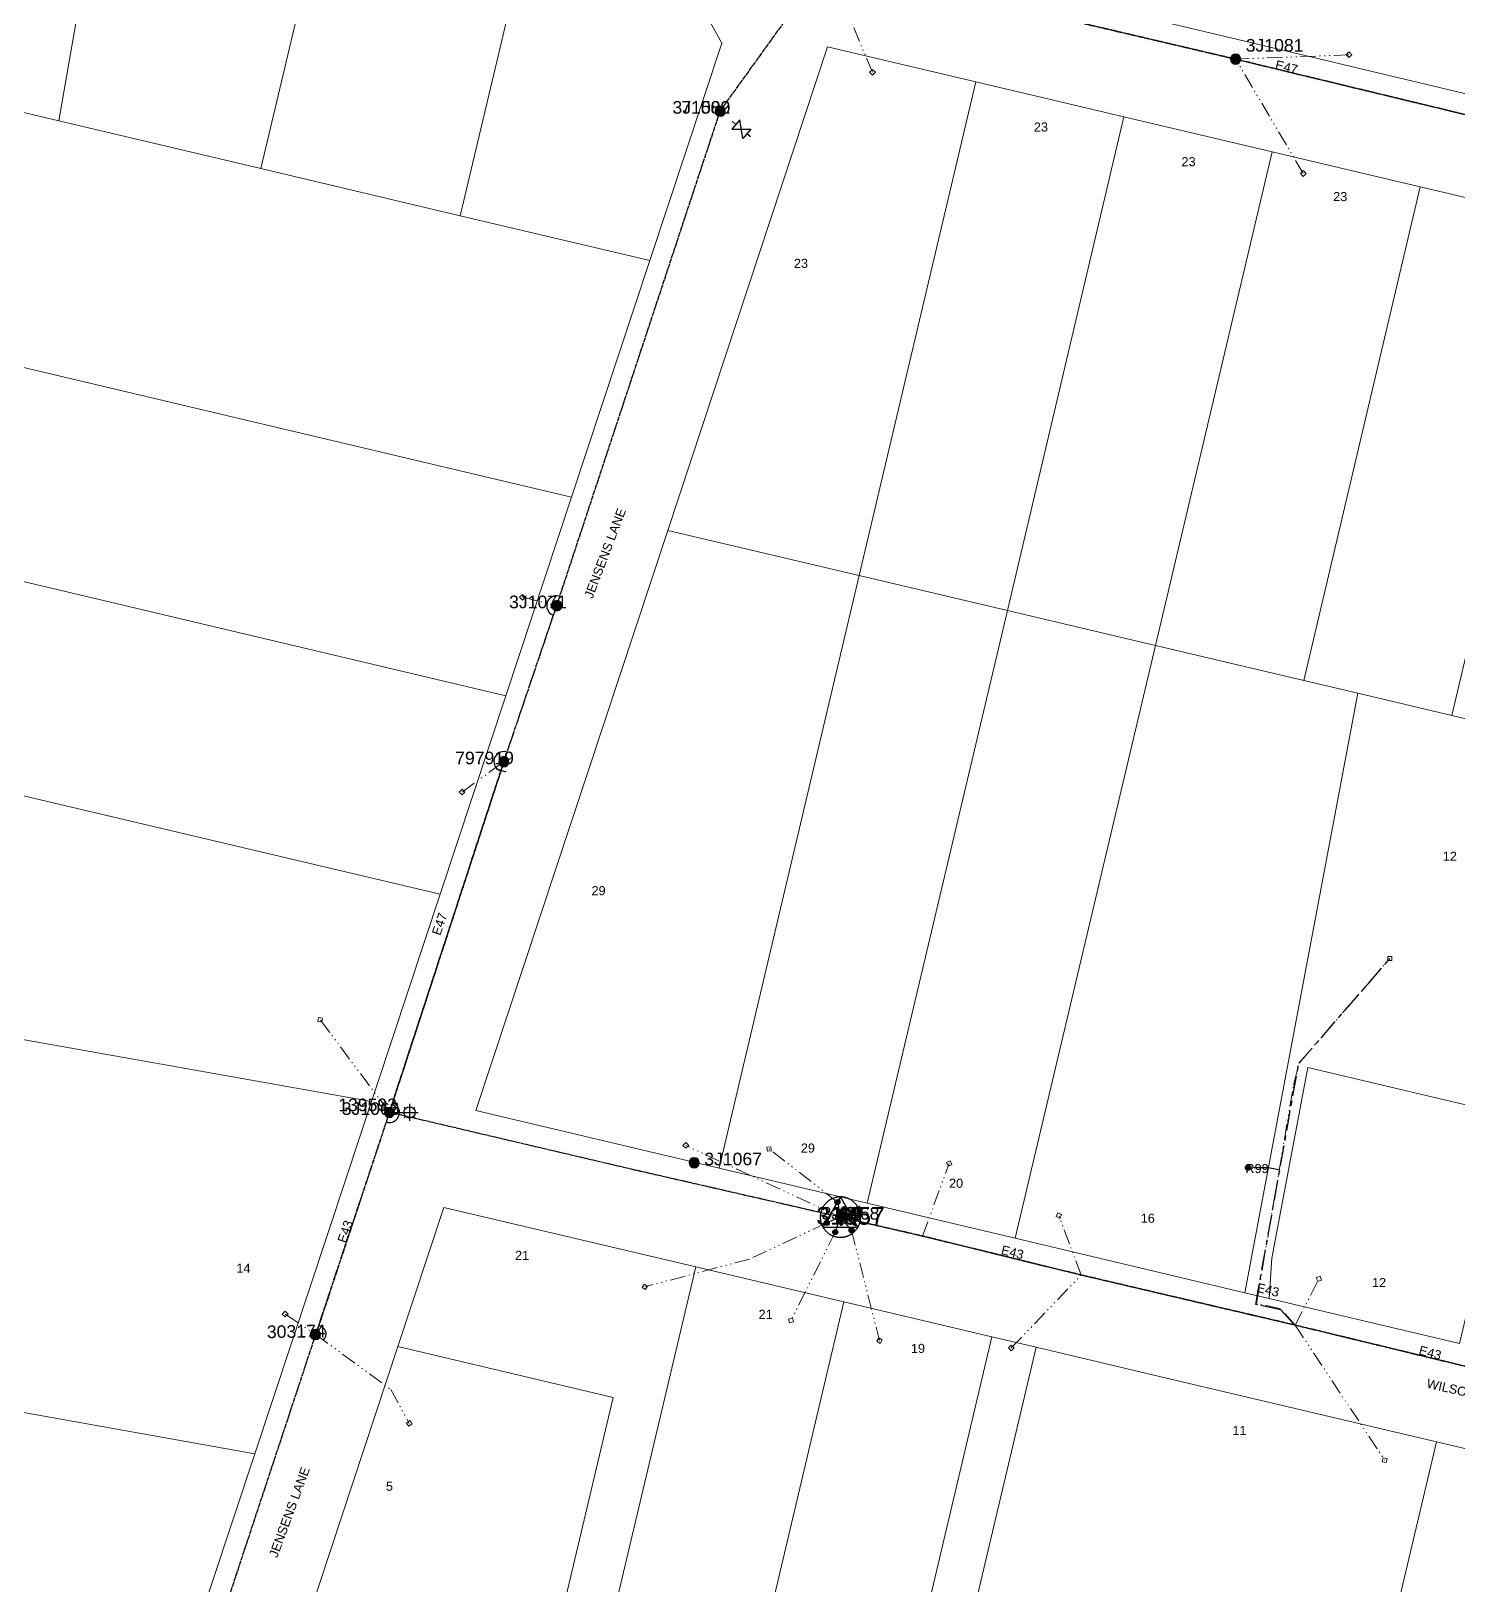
# Model space of a CAD drawing. Header units: metres. Extents: x 250871 to 255994, y 6164531 to 6169422.
# Drawn here: x 253440 to 253723, y 6166360.8 to 6166669 of the extents above; entities that cross this region are included whole.
import ezdxf
from ezdxf.enums import TextEntityAlignment as Align

# ---------------------------------------------------------------- set-up
doc = ezdxf.new("R2010")
doc.units = ezdxf.units.M
for name, pattern in [('Cable Exist OH', [1, 1, 0]), ('Cable Exist UG', [7, 4, -1, 1, -1]), ('PHANTOMX2', [6.6, 3, -0.75, 0.2, -0.75, 0.2, -0.75, 0.2, -0.75])]:
    doc.linetypes.add(name, pattern=pattern)
doc.layers.get('0').update_dxf_attribs({"color": 6})
for name, color, linetype, lineweight in [('Cadastre Land Parcels_SP_EXT', 118, 'Continuous', 15), ('Cadastre Road Names_SP_HV_LV_SL_EXT', 211, 'Continuous', 15), ('Mains_HV_EXT', 13, 'Continuous', 25), ('Mains_LV_EXT', 163, 'Continuous', 25), ('Mains_SL_EXT', 131, 'Continuous', 25), ('Services_SP_EXT', 42, 'PHANTOMX2', 20)]:
    doc.layers.add(name, color=color, linetype=linetype, lineweight=lineweight)
for name, color, linetype in [('Duct_SP_EXT', 30, 'Continuous'), ('Equip_LV_EXT', 7, 'Continuous'), ('Equip_SP_HV_EXT', 7, 'Continuous'), ('Equip_SP_SL_EXT', 7, 'Continuous'), ('Sub_SP_TR_HV_LV_EXT', 7, 'Continuous'), ('SupportsOH_SP_TR_HV_LV_SL_EXT', 7, 'Continuous'), ('Trench_SP_EXT', 7, 'Continuous')]:
    doc.layers.add(name, color=color, linetype=linetype)
doc.styles.add('iecARIAL', font='arial.ttf', dxfattribs={"height": 2})
doc.styles.add('POLE_LABEL', font='arial.ttf', dxfattribs={"height": 2})
doc.styles.add('SL_LABEL', font='arial.ttf', dxfattribs={"height": 2})
doc.styles.get("Standard").update_dxf_attribs({"font": 'arial.ttf'})

# ---------------------------------------------------------------- blocks, each defined once
blk = doc.blocks.new('SUB_POLE_EXT')
at = {"flags": 128}
for points in [[(-0.05, 4), (-0.15, 4), (-0.25, 3.99), (-0.34, 3.99), (-0.44, 3.98), (-0.54, 3.96), (-0.64, 3.95), (-0.73, 3.93), (-0.83, 3.91), (-0.92, 3.89), (-1.02, 3.87), (-1.11, 3.84), (-1.21, 3.81), (-1.3, 3.78), (-1.39, 3.75), (-1.49, 3.71), (-1.58, 3.68), (-1.67, 3.64), (-1.75, 3.59), (-1.84, 3.55), (-1.93, 3.5), (-2.01, 3.46), (-2.1, 3.41), (-2.18, 3.35), (-2.26, 3.3), (-2.34, 3.24), (-2.42, 3.18), (-2.5, 3.12), (-2.58, 3.06), (-2.65, 3), (-2.72, 2.93), (-2.79, 2.86), (-2.86, 2.79), (-2.93, 2.72), (-3, 2.65), (-3.06, 2.58), (-3.12, 2.5), (-3.18, 2.42), (-3.24, 2.34), (-3.3, 2.26), (-3.35, 2.18), (-3.41, 2.1), (-3.46, 2.01), (-3.5, 1.93), (-3.55, 1.84), (-3.59, 1.75), (-3.64, 1.67), (-3.68, 1.58), (-3.71, 1.49), (-3.75, 1.39), (-3.78, 1.3), (-3.81, 1.21), (-3.84, 1.11), (-3.87, 1.02), (-3.89, 0.92), (-3.91, 0.83), (-3.93, 0.73), (-3.95, 0.64), (-3.96, 0.54), (-3.98, 0.44), (-3.99, 0.34), (-3.99, 0.25), (-4, 0.15), (-4, 0.05), (-4, -0.05), (-4, -0.15), (-3.99, -0.25), (-3.99, -0.34), (-3.98, -0.44), (-3.96, -0.54), (-3.95, -0.64), (-3.93, -0.73), (-3.91, -0.83), (-3.89, -0.92), (-3.87, -1.02), (-3.84, -1.11), (-3.81, -1.21), (-3.78, -1.3), (-3.75, -1.39), (-3.71, -1.49), (-3.68, -1.58), (-3.64, -1.67), (-3.59, -1.75), (-3.55, -1.84), (-3.5, -1.93), (-3.46, -2.01), (-3.41, -2.1), (-3.35, -2.18), (-3.3, -2.26), (-3.24, -2.34), (-3.18, -2.42), (-3.12, -2.5), (-3.06, -2.58), (-3, -2.65), (-2.93, -2.72), (-2.86, -2.79), (-2.79, -2.86), (-2.72, -2.93), (-2.65, -3), (-2.58, -3.06), (-2.5, -3.12), (-2.42, -3.18), (-2.34, -3.24), (-2.26, -3.3), (-2.18, -3.35), (-2.1, -3.41), (-2.01, -3.46), (-1.93, -3.5), (-1.84, -3.55), (-1.75, -3.59), (-1.67, -3.64), (-1.58, -3.68), (-1.49, -3.71), (-1.39, -3.75), (-1.3, -3.78), (-1.21, -3.81), (-1.11, -3.84), (-1.02, -3.87), (-0.92, -3.89), (-0.83, -3.91), (-0.73, -3.93), (-0.64, -3.95), (-0.54, -3.96), (-0.44, -3.98), (-0.34, -3.99), (-0.25, -3.99), (-0.15, -4), (-0.05, -4), (0.05, -4), (0.15, -4), (0.25, -3.99), (0.34, -3.99), (0.44, -3.98), (0.54, -3.96), (0.64, -3.95), (0.73, -3.93), (0.83, -3.91), (0.92, -3.89), (1.02, -3.87), (1.11, -3.84), (1.21, -3.81), (1.3, -3.78), (1.39, -3.75), (1.49, -3.71), (1.58, -3.68), (1.67, -3.64), (1.75, -3.59), (1.84, -3.55), (1.93, -3.5), (2.01, -3.46), (2.1, -3.41), (2.18, -3.35), (2.26, -3.3), (2.34, -3.24), (2.42, -3.18), (2.5, -3.12), (2.58, -3.06), (2.65, -3), (2.72, -2.93), (2.79, -2.86), (2.86, -2.79), (2.93, -2.72), (3, -2.65), (3.06, -2.58), (3.12, -2.5), (3.18, -2.42), (3.24, -2.34), (3.3, -2.26), (3.35, -2.18), (3.41, -2.1), (3.46, -2.01), (3.5, -1.93), (3.55, -1.84), (3.59, -1.75), (3.64, -1.67), (3.68, -1.58), (3.71, -1.49), (3.75, -1.39), (3.78, -1.3), (3.81, -1.21), (3.84, -1.11), (3.87, -1.02), (3.89, -0.92), (3.91, -0.83), (3.93, -0.73), (3.95, -0.64), (3.96, -0.54), (3.98, -0.44), (3.99, -0.34), (3.99, -0.25), (4, -0.15), (4, -0.05), (4, 0.05), (4, 0.15), (3.99, 0.25), (3.99, 0.34), (3.98, 0.44), (3.96, 0.54), (3.95, 0.64), (3.93, 0.73), (3.91, 0.83), (3.89, 0.92), (3.87, 1.02), (3.84, 1.11), (3.81, 1.21), (3.78, 1.3), (3.75, 1.39), (3.71, 1.49), (3.68, 1.58), (3.64, 1.67), (3.59, 1.75), (3.55, 1.84), (3.5, 1.93), (3.46, 2.01), (3.41, 2.1), (3.35, 2.18), (3.3, 2.26), (3.24, 2.34), (3.18, 2.42), (3.12, 2.5), (3.06, 2.58), (3, 2.65), (2.93, 2.72), (2.86, 2.79), (2.79, 2.86), (2.72, 2.93), (2.65, 3), (2.58, 3.06), (2.5, 3.12), (2.42, 3.18), (2.34, 3.24), (2.26, 3.3), (2.18, 3.35), (2.1, 3.41), (2.01, 3.46), (1.93, 3.5), (1.84, 3.55), (1.75, 3.59), (1.67, 3.64), (1.58, 3.68), (1.49, 3.71), (1.39, 3.75), (1.3, 3.78), (1.21, 3.81), (1.11, 3.84), (1.02, 3.87), (0.92, 3.89), (0.83, 3.91), (0.73, 3.93), (0.64, 3.95), (0.54, 3.96), (0.44, 3.98), (0.34, 3.99), (0.25, 3.99), (0.15, 4), (0.05, 4)], [(0, 4), (-3.46, -2), (3.46, -2)]]:
    blk.add_lwpolyline(points, close=True, dxfattribs=at)
at = {"flags": 8}
blk.add_attdef('ASSET_NUM', text='', height=2.5, dxfattribs=at).set_placement((0, 7), align=Align.MIDDLE_CENTER)
for tag, flags, p in [('STREET_CODE', 9, (-1.38, 1.45)), ('NO_PHASES', 9, (-1.38, 1.05)), ('OPERATED_BY', 9, (-1.38, 0.65)), ('MAINTAINED_BY', 9, (-1.38, 0.45)), ('ORIENTATION', 9, (-1.38, 0.25)), ('OWNED_BY', 9, (-1.38, 0.05)), ('CONSTRUCTED_VOLTAGE', 9, (-1.13, 0.75)), ('OPERATING_VOLTAGE', 9, (-1.13, 0.35)), ('STATE', 9, (-1.38, -0.35)), ('USAGE', 9, (-1.38, -0.75)), ('LEGEND', 9, (-1.38, -0.95)), ('SUBURB', 9, (-1.38, -1.15)), ('STREETNAME', 9, (-1.38, -1.35)), ('LOCATION', 9, (-1.38, -1.55)), ('NOTES', 9, (-1.38, -1.75)), ('Z', 1, (-1.38, -1.95)), ('SECONDARY_VOLTAGE', 9, (-1.13, -0.65)), ('SUBSTATION_TYPE', 9, (-1.13, -1.05))]:
    blk.add_attdef(tag, text='', height=0.1, dxfattribs=dict(flags=flags)).set_placement(p, align=Align.MIDDLE_LEFT)
blk = doc.blocks.new('LV_OH_LINKS_DISTFUSE_EXT')
for p, q in [((0, 0), (0.96, 0)), ((3.84, 0), (4.8, 0))]:
    blk.add_line(p, q)
blk.add_lwpolyline([(3.84, -1.2), (3.84, 1.2), (0.96, -1.2), (0.96, 1.2)], close=True)
at = {"flags": 9}
for tag, p in [('ACTUAL_STATUS', (0, 0)), ('CONSTRUCTED_VOLTAGE', (0, -0.2)), ('OPERATING_VOLTAGE', (0, -0.6)), ('ORIENTATION', (0, -0.8)), ('OWNED_BY', (0, -1)), ('STATE', (0, -1.2)), ('SWITCH_TYPE', (0, -1.4)), ('NO_PHASES', (0, -0.4)), ('USAGE', (0, -1.6)), ('NOTES', (0, -1.8))]:
    blk.add_attdef(tag, text='', height=0.2, dxfattribs=at).set_placement(p, align=Align.MIDDLE_LEFT)
at = {"flags": 1}
blk.add_attdef('Z', (0, 0), '', height=0.2, dxfattribs=at)
blk = doc.blocks.new('SL_LANTERN_EXT')
at = {"flags": 9}
for tag, p in [('LRATECODE', (-7.4, 0)), ('LOUTREACHVOCAB', (-7.2, 0)), ('LOUTREACH', (-7, 0)), ('LANTNUMBER', (-6.6, 0)), ('LNEW', (-6.4, 0)), ('LMASTVOCAB', (-6.2, 0)), ('LMAST', (-6, 0)), ('LLAMPVOCAB', (-5.8, 0)), ('LLAMP', (-5.6, 0)), ('LEXIST', (-5.4, 0)), ('LCHARGE3PERCENT', (-5.2, 0)), ('LCHARGE3', (-5, 0)), ('LCHARGE2PERCENT', (-4.8, 0)), ('LCHARGE2', (-4.6, 0)), ('LCHARGE1PERCENT', (-4.4, 0)), ('LCHARGE1', (-4.2, 0)), ('LCATEGORY', (-4, 0)), ('LBRACKETVOCAB', (-3.8, 0)), ('LBRACKET', (-3.6, 0)), ('LKINGHEIGHT', (-3.4, 0)), ('CREPLACE', (-3.2, 0)), ('CREMOVE', (-3, 0)), ('CNUMBER', (-2.8, 0)), ('CNEW', (-2.6, 0)), ('CEXIST', (-2.4, 0)), ('USAGE', (-2.2, 0)), ('STATE', (-2, 0)), ('OWNED_BY', (-1.8, 0)), ('ORIENTATION', (-1.6, 0)), ('OPERATING_VOLTAGE', (-1.4, 0)), ('NO_PHASES', (-1.2, 0)), ('LANTERN_TYPE', (-1, 0)), ('LANTERN_PURPOSE', (-0.8, 0)), ('CONTROL_TYPE', (-0.6, 0)), ('CONSTRUCTED_VOLTAGE', (-0.4, 0))]:
    blk.add_attdef(tag, text='', height=0.001, rotation=270, dxfattribs=at).set_placement(p, align=Align.MIDDLE_LEFT)
at = {"style": 'SL_LABEL', "flags": 9}
blk.add_attdef('STREET_CODE', text='', height=0.001, rotation=270, dxfattribs=at).set_placement((0, 0), align=Align.MIDDLE_LEFT)
at = {"flags": 1}
blk.add_attdef('Z', (0, 0), '', height=0.001, rotation=270, dxfattribs=at)
at = {"flags": 9}
for tag, p in [('LREMOVE', (0, -7.6)), ('LREPLACE', (0, -7.8)), ('LTYPE', (0, -8)), ('LTYPEVOCAB', (0, -8.2)), ('LEGEND', (0, -8.4)), ('SUBURB', (0, -8.6)), ('STREETNAME', (0, -8.8)), ('LOCATION', (0, -9)), ('NOTES', (0, -9.2)), ('MAINTAINED_BY', (0, -9.86))]:
    blk.add_attdef(tag, text='', height=0.001, dxfattribs=at).set_placement(p, align=Align.MIDDLE_LEFT)
blk.add_attdef('OPERATED_BY', (0, -9.61), '', height=0.001, dxfattribs=at)
blk.add_wipeout([(5.69, 0), (5.06, -1.06), (4, -1.69), (2.94, -1.06), (2.31, 0), (2.94, 1.06), (4, 1.69), (5.06, 1.06)])
for p, q in [((0, 0), (4, 0)), ((2.94, 1.06), (3.2, 0.8)), ((4, 1.69), (4, 0)), ((5.06, 1.06), (4.8, 0.8)), ((2.94, -1.06), (3.2, -0.8)), ((4, 0), (5.69, 0)), ((4, 0), (4, -1.69)), ((5.06, -1.06), (4.8, -0.8))]:
    blk.add_line(p, q)
blk.add_circle((4, 0), 1.12)
at = {"width": 0.9}
blk.add_attdef('LNUMBER', text='', height=1, dxfattribs=at).set_placement((7, -1), align=Align.MIDDLE_LEFT)
blk = doc.blocks.new('CCP_EXT')
blk.add_wipeout([(0, 0.57), (0.57, 0), (0, -0.57), (-0.57, 0)])
blk.add_lwpolyline([(-0.57, 0), (0, 0.57), (0.57, 0), (0, -0.57), (-0.57, 0)])
at = {"flags": 1}
blk.add_attdef('Z', (0, 0), '', height=0.2, dxfattribs=at)
at = {"flags": 9}
for tag, p in [('CCP_TYPE', (0, 0)), ('CONSTRUCTED_VOLTAGE', (0, -0.2)), ('OPERATING_VOLTAGE', (0, -0.6)), ('ORIENTATION', (0, -0.8)), ('OWNED_BY', (0, -1)), ('STATE', (0, -1.8)), ('NO_PHASES', (0, -0.4)), ('USAGE', (0, -1.2)), ('LEGEND', (0, -1.4)), ('LIFE_SUPPORT', (0, -1.6)), ('NOTES', (0, -2))]:
    blk.add_attdef(tag, text='', height=0.2, dxfattribs=at).set_placement(p, align=Align.MIDDLE_LEFT)
blk = doc.blocks.new('POLE_EXT')
blk.add_hatch(color=256).paths.add_polyline_path([(-1, 0, 1), (1, 0, 1)])
blk.add_lwpolyline([(-1, 0, 1), (1, 0, 1)], format="xyb", close=True)
at = {"flags": 8}
blk.add_attdef('pNumber', text='', height=2, dxfattribs=at).set_placement((2.5, 2.5), align=Align.MIDDLE_CENTER)
at = {"style": 'POLE_LABEL', "flags": 9}
for tag, p in [('STRUCTURE_PLANT_NUMBER', (1.35, 0.03)), ('STREET_CODE', (1.35, -0.2))]:
    blk.add_attdef(tag, text='', height=0.2, dxfattribs=at).set_placement(p, align=Align.MIDDLE_LEFT)
at = {"flags": 9}
for tag, p in [('OWNED_BY', (1.35, -0.4)), ('SPECIAL_USE', (1.35, -0.8)), ('STATE', (1.35, -1)), ('cLV', (1.35, -1.4)), ('hDepth', (1.35, -1.6)), ('hDia', (1.35, -1.8)), ('cHV', (1.35, -2)), ('PARENT', (1.35, -0.6)), ('USAGE', (1.35, -1.2)), ('LBRACKET', (1.35, -2.2)), ('LExisting', (1.35, -2.4)), ('LANTNUMBER', (1.35, -2.6)), ('LOther', (1.35, -2.8)), ('LRemove', (1.35, -3)), ('cLinedev', (1.35, -3.4)), ('pExisting', (1.35, -3.8)), ('pFooting', (1.35, -4.4)), ('pNew', (1.35, -4.6)), ('pRelocate', (1.35, -5)), ('pRemove', (1.35, -5.2)), ('pReplace', (1.35, -5.4)), ('pStay', (1.35, -5.6)), ('pType', (1.35, -5.8)), ('cspan', (1.35, -6)), ('STREETNAME', (1.35, -6.2)), ('LEGEND', (1.35, -3.2)), ('LOCATION', (1.35, -3.6)), ('PFNUMBER', (1.35, -4)), ('NEWPFNUMBER', (1.35, -4.2)), ('SUBURB', (1.35, -6.4)), ('OPERATED_BY', (1.36, -7.01)), ('NOTES', (1.35, -6.6)), ('MAINTAINED_BY', (1.36, -6.81))]:
    blk.add_attdef(tag, text='', height=0.2, dxfattribs=at).set_placement(p, align=Align.MIDDLE_LEFT)
at = {"flags": 1}
blk.add_attdef('Z', (1.35, -7.33), '', height=0.2, dxfattribs=at)
blk = doc.blocks.new('HV_DOF_CLOSED_EXT')
for p, q in [((0, 7.9), (0, 6.94)), ((0, 4.06), (0, 3.1))]:
    blk.add_line(p, q)
blk.add_lwpolyline([(-1.2, 4.06), (1.2, 4.06), (-1.2, 6.94), (1.2, 6.94)], close=True)
for tag, height, flags, p in [('ASSET_NUM', 2.5, 8, (2, 2)), ('STREET_CODE', 0.2, 9, (1.5, 0)), ('ACTUAL_STATUS', 0.2, 9, (1.5, -0.2)), ('CONSTRUCTED_VOLTAGE', 0.2, 9, (1.5, -0.4)), ('OPERATING_VOLTAGE', 0.2, 9, (1.5, -0.8)), ('ORIENTATION', 0.2, 9, (1.5, -1)), ('OWNED_BY', 0.2, 9, (1.5, -1.2)), ('OPERATED_BY', 0.2, 9, (1.5, -1.4)), ('STATE', 0.2, 9, (1.5, -1.8)), ('SWITCH_TYPE', 0.2, 9, (1.5, -2)), ('STREETNAME', 0.2, 9, (1.5, -2.8)), ('SUBURB', 0.2, 9, (1.5, -3)), ('NO_PHASES', 0.2, 9, (1.5, -0.6)), ('MAINTAINED_BY', 0.2, 9, (1.5, -1.6)), ('USAGE', 0.2, 9, (1.5, -2.2)), ('LEGEND', 0.2, 9, (1.5, -2.4)), ('LOCATION', 0.2, 9, (1.5, -2.6)), ('Z', 0.2, 1, (1.5, -3.6)), ('NOTES', 0.2, 9, (1.5, -3.2)), ('LABEL_ALIGNMENT', 0.2, 9, (1.5, -3.4))]:
    blk.add_attdef(tag, text='', height=height, dxfattribs=dict(flags=flags)).set_placement(p, align=Align.MIDDLE_LEFT)
blk = doc.blocks.new('End Shackle_EXT')
blk.add_wipeout([(0, 0.25), (1.81, 0.25), (1.82, -0.25), (0, -0.25)])
blk.add_line((1.81, -1), (1.81, 1))
at = {"flags": 1}
blk.add_attdef('Z', (0, 0), '', height=0.2, dxfattribs=at)
at = {"flags": 9}
for tag, p in [('CONNECTOR_TYPE', (0, 0)), ('CONSTRUCTED_VOLTAGE', (0, -0.2)), ('OPERATING_VOLTAGE', (0, -0.6)), ('ORIENTATION', (0, -0.8)), ('OWNED_BY', (0, -1)), ('STATE', (0, -1.2)), ('NO_PHASES', (0, -0.4)), ('USAGE', (0, -1.4)), ('NOTES', (0, -1.6))]:
    blk.add_attdef(tag, text='', height=0.2, dxfattribs=at).set_placement(p, align=Align.MIDDLE_LEFT)
blk = doc.blocks.new('CABLE_LARGE_EXT')
h = blk.add_hatch(color=256)
edge = h.paths.add_edge_path()
edge.add_arc((0, 0.55), 0.55, 0, 360)
blk.add_circle((0, 0.55), 0.55)
at = {"flags": 1}
blk.add_attdef('Z', (0, 0), '', height=0.2, dxfattribs=at)
at = {"flags": 9}
for tag, p in [('COND_CODE', (0, 0)), ('STATE', (0, -0.4)), ('XSECT_SIZE', (0, -0.6)), ('FB_REFERENCE', (0, -0.2)), ('NOTES', (0, -0.8))]:
    blk.add_attdef(tag, text='', height=0.2, dxfattribs=at).set_placement(p, align=Align.MIDDLE_LEFT)
blk = doc.blocks.new('CONNECTOR_NODE_EXT')
h = blk.add_hatch(color=256)
edge = h.paths.add_edge_path()
edge.add_arc((0, 0), 0.5, 0, 360)
blk.add_circle((0, 0), 0.5)
at = {"flags": 1}
blk.add_attdef('Z', (0, 0), '', height=0.2, dxfattribs=at)
at = {"flags": 9}
for tag, p in [('CONNECTOR_TYPE', (0, 0)), ('CONSTRUCTED_VOLTAGE', (0, -0.2)), ('OPERATING_VOLTAGE', (0, -0.6)), ('ORIENTATION', (0, -0.8)), ('SUBTYPE', (0, -1)), ('NO_PHASES', (0, -0.4)), ('USAGE', (0, -1.2)), ('NOTES', (0, -1.4))]:
    blk.add_attdef(tag, text='', height=0.2, dxfattribs=at).set_placement(p, align=Align.MIDDLE_LEFT)

msp = doc.modelspace()

# ---------------------------------------------------------------- linework, layer by layer
at = {"layer": 'Cadastre Land Parcels_SP_EXT', "linetype": 'Continuous'}
for points in [[(253767.861, 6166729.016), (253777.14, 6166768.166), (253790.946, 6166826.415), (253732.603, 6166840.209), (253673.453, 6166854.193), (253662.605, 6166808.423), (253682.011, 6166774.223), (253657.887, 6166672.439), (253690.178, 6166664.767), (253749.303, 6166650.718), (253767.861, 6166729.016)], [(253453.984, 6166699.85), (253402.182, 6166712.111), (253392.173, 6166669.749), (253391.375, 6166666.371), (253390.858, 6166664.18), (253445.546, 6166651.233), (253453.984, 6166699.85)], [(253496.942, 6166689.68), (253453.984, 6166699.85), (253445.546, 6166651.233), (253485.57, 6166641.758), (253496.942, 6166689.68)], [(253536.464, 6166680.325), (253496.942, 6166689.68), (253485.57, 6166641.758), (253525.093, 6166632.401), (253536.464, 6166680.325)], [(253576.979, 6166666.639), (253574.343, 6166671.358), (253536.464, 6166680.325), (253525.093, 6166632.401), (253562.707, 6166623.497), (253576.979, 6166666.639)], [(253627.364, 6166658.954), (253597.984, 6166665.896), (253566.315, 6166569.985), (253604.266, 6166561.024), (253627.364, 6166658.954)], [(253562.707, 6166623.497), (253525.093, 6166632.401), (253485.57, 6166641.758), (253445.546, 6166651.233), (253390.858, 6166664.18), (253379.534, 6166616.248), (253547.181, 6166576.558), (253562.707, 6166623.497)], [(253656.742, 6166652.013), (253627.364, 6166658.954), (253604.266, 6166561.024), (253633.641, 6166554.089), (253656.742, 6166652.013)], [(253686.121, 6166645.071), (253656.742, 6166652.013), (253633.641, 6166554.089), (253663.015, 6166547.154), (253686.121, 6166645.071)], [(253715.5, 6166638.129), (253686.121, 6166645.071), (253663.015, 6166547.154), (253692.402, 6166540.227), (253715.5, 6166638.129)], [(253744.88, 6166631.188), (253715.5, 6166638.129), (253692.402, 6166540.227), (253703.148, 6166537.694), (253721.768, 6166533.283), (253744.88, 6166631.188)], [(253774.259, 6166624.246), (253744.88, 6166631.188), (253721.768, 6166533.283), (253751.13, 6166526.327), (253774.259, 6166624.246)], [(253547.181, 6166576.558), (253379.534, 6166616.248), (253377.336, 6166606.945), (253371.34, 6166581.562), (253371.101, 6166580.552), (253370.037, 6166576.045), (253534.159, 6166537.196), (253547.181, 6166576.558)], [(253534.159, 6166537.196), (253370.037, 6166576.045), (253360.532, 6166535.812), (253433.707, 6166518.481), (253521.138, 6166497.835), (253534.159, 6166537.196)], [(253604.266, 6166561.024), (253566.315, 6166569.985), (253528.256, 6166454.897), (253576.464, 6166443.488), (253604.266, 6166561.024)], [(253633.641, 6166554.089), (253604.266, 6166561.024), (253576.464, 6166443.488), (253605.834, 6166436.536), (253633.641, 6166554.089)], [(253663.015, 6166547.154), (253633.641, 6166554.089), (253605.834, 6166436.536), (253635.205, 6166429.585), (253663.015, 6166547.154)], [(253703.148, 6166537.694), (253692.402, 6166540.227), (253663.015, 6166547.154), (253635.205, 6166429.585), (253680.697, 6166418.783), (253703.148, 6166537.694)], [(253741.834, 6166487.022), (253751.13, 6166526.327), (253721.768, 6166533.283), (253703.148, 6166537.694), (253680.697, 6166418.783), (253685.564, 6166417.632), (253686.059, 6166425.618), (253693.206, 6166463.459), (253733.981, 6166453.816), (253741.834, 6166487.022)], [(253508.524, 6166459.713), (253521.138, 6166497.835), (253433.707, 6166518.481), (253422.631, 6166471.764), (253507.535, 6166456.722), (253508.524, 6166459.713)], [(253733.981, 6166453.816), (253693.206, 6166463.459), (253686.059, 6166425.618), (253685.564, 6166417.632), (253723.312, 6166408.705), (253733.981, 6166453.816)], [(253571.83, 6166423.915), (253521.911, 6166435.718), (253512.771, 6166408.101), (253555.459, 6166397.998), (253542.455, 6166343.033), (253552.166, 6166340.734), (253571.83, 6166423.915)], [(253601.203, 6166416.974), (253571.83, 6166423.915), (253552.166, 6166340.734), (253581.542, 6166333.792), (253601.203, 6166416.974)], [(253630.577, 6166410.032), (253601.203, 6166416.974), (253581.542, 6166333.792), (253610.919, 6166326.852), (253630.577, 6166410.032)], [(253706.332, 6166336.631), (253626.916, 6166355.398), (253639.338, 6166407.962), (253630.577, 6166410.032), (253610.919, 6166326.852), (253640.364, 6166319.893), (253669.73, 6166312.953), (253699.096, 6166306.012), (253706.332, 6166336.631)], [(253555.459, 6166397.998), (253512.771, 6166408.101), (253494.957, 6166354.267), (253522.8, 6166347.682), (253542.455, 6166343.033), (253555.459, 6166397.998)], [(253718.754, 6166389.195), (253691.815, 6166395.561), (253661.27, 6166402.779), (253639.338, 6166407.962), (253626.916, 6166355.398), (253706.332, 6166336.631), (253718.754, 6166389.195)], [(253748.125, 6166382.246), (253718.754, 6166389.195), (253706.332, 6166336.631), (253699.096, 6166306.012), (253728.455, 6166299.062), (253748.125, 6166382.246)]]:
    msp.add_lwpolyline(points, close=True, dxfattribs=at)
for points in [[(253330.176, 6166414.424), (253484.381, 6166386.84), (253502.424, 6166441.296), (253507.535, 6166456.722), (253422.631, 6166471.764)], [(253221.939, 6166351.214), (253454.286, 6166295.93), (253484.381, 6166386.84), (253330.176, 6166414.424)]]:
    msp.add_lwpolyline(points, dxfattribs=at)
at = {"layer": 'Duct_SP_EXT'}
msp.add_lwpolyline([(253682.48, 6166443.59), (253685.383, 6166443.59), (253687.494, 6166443.196)], dxfattribs=at)
at = {"layer": 'Mains_HV_EXT', "linetype": 'Cable Exist OH'}
for points in [[(253576.68, 6166653.134), (253597.794, 6166682.513)], [(253544.272, 6166555.086), (253576.68, 6166653.134)]]:
    msp.add_lwpolyline(points, dxfattribs=at)
at = {"layer": 'Mains_HV_EXT', "linetype": 'Continuous'}
for points in [[(253544.884, 6166556.927, 1), (253543.63, 6166553.159)], [(253534.414, 6166526.004, 1.0124912), (253533.167, 6166522.257)], [(253512.975, 6166454.135, 0.4162227), (253511.714, 6166456.437)]]:
    msp.add_lwpolyline(points, format="xyb", dxfattribs=at)
at = {"layer": 'Mains_LV_EXT', "linetype": 'Cable Exist OH'}
for points in [[(253678.9, 6166663.444), (253642.508, 6166671.982)], [(253599.927, 6166436.773), (253600.53, 6166433.781)], [(253600.53, 6166433.781), (253597.806, 6166432.619)], [(253599.502, 6166430.803), (253600.53, 6166433.781)], [(253600.53, 6166433.781), (253616.818, 6166430.024)], [(253602.747, 6166431.139), (253600.53, 6166433.781)], [(253616.818, 6166430.024), (253648.274, 6166422.304)], [(253648.274, 6166422.304), (253690.723, 6166412.36)], [(253690.723, 6166412.36), (253736.418, 6166401.295)]]:
    msp.add_lwpolyline(points, dxfattribs=at)
at = {"layer": 'Mains_LV_EXT', "linetype": 'Continuous'}
for points in [[(253513.039, 6166454.121, 0.3837107), (253511.717, 6166456.447)], [(253510.457, 6166452.651, 0.4446764), (253513.041, 6166454.121)], [(253498.032, 6166409.373, 0.6038984), (253497.053, 6166412.309)]]:
    msp.add_lwpolyline(points, format="xyb", dxfattribs=at)
at = {"layer": 'Services_SP_EXT'}
for points in [[(253597.806, 6166432.619), (253582.468, 6166425.459)], [(253496.489, 6166410.502), (253511.382, 6166399.609)]]:
    msp.add_lwpolyline(points, dxfattribs=at)

# ---------------------------------------------------------------- block references
at = {"layer": 'Duct_SP_EXT'}
msp.add_blockref('CABLE_LARGE_EXT', (253681.382, 6166443.03), dxfattribs=at)
at = {"layer": 'Equip_LV_EXT'}
for name, p in [('CONNECTOR_NODE_EXT', (253599.927, 6166436.773)), ('LV_OH_LINKS_DISTFUSE_EXT', (253599.535, 6166433.677)), ('LV_OH_LINKS_DISTFUSE_EXT', (253599.579, 6166434.09)), ('LV_OH_LINKS_DISTFUSE_EXT', (253599.664, 6166433.281)), ('LV_OH_LINKS_DISTFUSE_EXT', (253599.787, 6166434.45)), ('LV_OH_LINKS_DISTFUSE_EXT', (253600.123, 6166434.695)), ('LV_OH_LINKS_DISTFUSE_EXT', (253600.53, 6166434.781)), ('CONNECTOR_NODE_EXT', (253597.806, 6166432.619)), ('CONNECTOR_NODE_EXT', (253599.502, 6166430.803)), ('CONNECTOR_NODE_EXT', (253602.747, 6166431.139))]:
    msp.add_blockref(name, p, dxfattribs=at)
at = {"layer": 'Equip_SP_HV_EXT'}
ref = msp.add_blockref('HV_DOF_CLOSED_EXT', (253576.68, 6166653.134), dxfattribs=dict(at, rotation=229.6178715147248))
ref.add_attrib('ASSET_NUM', '71500', dxfattribs={"layer": '0', "height": 2.5, "rotation": 359.92975}).set_placement((253578.68, 6166653.884), align=Align.MIDDLE_RIGHT)
at = {"layer": 'Sub_SP_TR_HV_LV_EXT'}
ref = msp.add_blockref('SUB_POLE_EXT', (253600.53, 6166433.781), dxfattribs=at)
ref.add_attrib('ASSET_NUM', '31057', dxfattribs={"layer": '0', "height": 3.5}).set_placement((253602.53, 6166434.031), align=Align.MIDDLE_CENTER)
at = {"layer": 'SupportsOH_SP_TR_HV_LV_SL_EXT'}
ref = msp.add_blockref('POLE_EXT', (253678.9, 6166663.444), dxfattribs=at)
ref.add_attrib('ASSET_NUM', '3J1081', dxfattribs={"layer": '0', "height": 2.5, "style": 'POLE_LABEL'}).set_placement((253680.9, 6166664.194), align=Align.BOTTOM_LEFT)
ref = msp.add_blockref('POLE_EXT', (253576.68, 6166653.134), dxfattribs=at)
ref.add_attrib('ASSET_NUM', '3J1082', dxfattribs={"layer": '0', "height": 2.5, "style": 'POLE_LABEL'}).set_placement((253578.68, 6166653.884), align=Align.MIDDLE_RIGHT)
ref = msp.add_blockref('POLE_EXT', (253600.53, 6166433.781), dxfattribs=at)
ref.add_attrib('ASSET_NUM', '3J1068', dxfattribs={"layer": '0', "height": 2.5, "style": 'POLE_LABEL'}).set_placement((253602.53, 6166434.531), align=Align.MIDDLE_CENTER)

# ---------------------------------------------------------------- texts
at = {"layer": 'Cadastre Land Parcels_SP_EXT'}
for s, p in [('23', (253638.889, 6166649.088)), ('23', (253668.17, 6166642.204)), ('23', (253698.243, 6166635.298)), ('23', (253591.304, 6166622.058)), ('12', (253719.976, 6166504.456)), ('29', (253551.166, 6166497.624)), ('29', (253592.678, 6166446.577)), ('20', (253622.072, 6166439.604)), ('16', (253660.084, 6166432.664)), ('14', (253480.734, 6166422.733)), ('21', (253536.006, 6166425.292)), ('12', (253705.94, 6166419.893)), ('21', (253584.303, 6166413.593)), ('19', (253614.509, 6166406.843)), ('11', (253678.254, 6166390.567)), ('5', (253510.4, 6166379.508))]:
    msp.add_text(s, height=1.8, dxfattribs=at).set_placement(p)
at = {"layer": 'Cadastre Road Names_SP_HV_LV_SL_EXT'}
for s, rotation, p in [('JENSENS LANE', 69.20151, (253551.348, 6166556.313)), ('WILSONS LANE', 347.09841, (253716.65, 6166399.975)), ('JENSENS LANE', 69.81647, (253488.843, 6166366.097))]:
    msp.add_text(s, height=1.8, rotation=rotation, dxfattribs=at).set_placement(p)
at = {"layer": 'Duct_SP_EXT'}
msp.add_text('R99', height=1.8, dxfattribs=at).set_placement((253680.837, 6166442.519))
at = {"layer": 'Mains_LV_EXT'}
for s, rotation, p in [('E47', 346.28265, (253686.614, 6166661.533)), ('E47', 71.59419, (253521.177, 6166489.51)), ('E43', 71.60459, (253502.46, 6166428.518)), ('E43', 345.91123, (253632.254, 6166426.475)), ('E43', 345.97686, (253682.933, 6166419)), ('E43', 345.24696, (253715.09, 6166406.577))]:
    msp.add_text(s, height=1.8, rotation=rotation, dxfattribs=at).set_placement(p)

# ---------------------------------------------------------------- next in the draw order: block references
at = {"layer": 'Equip_SP_SL_EXT'}
ref = msp.add_blockref('SL_LANTERN_EXT', (253511.086, 6166454.55), dxfattribs=at)
ref.add_attrib('ASSET_NUM', '139593', dxfattribs={"layer": '0', "height": 2.5, "rotation": 0.07256, "style": 'iecARIAL'}).set_placement((253512.586, 6166456.05), align=Align.MIDDLE_RIGHT)
at = {"layer": 'Services_SP_EXT'}
for p in [(253701.368, 6166664.321), (253606.89, 6166660.859), (253692.319, 6166640.776), (253525.495, 6166518.073), (253569.871, 6166447.997), (253490.42, 6166414.56), (253634.418, 6166407.832)]:
    msp.add_blockref('CCP_EXT', p, dxfattribs=at)
for p, rotation in [((253537.472, 6166556.727), 90.0000000000002), ((253709.481, 6166485.067), 47.9482912652289), ((253497.389, 6166472.912), 125.4906481795122), ((253586.394, 6166447.303), 140.8858423140968), ((253622.079, 6166444.436), 68.83469476284027), ((253643.832, 6166434.071), 110.5316294698614), ((253695.422, 6166421.543), 61.78485829682601), ((253561.732, 6166419.961), 14.81951651326659), ((253590.727, 6166413.297), 242.1941023442165), ((253608.281, 6166409.281), 283.0369348545713), ((253515.03, 6166392.85), 261.5854540738139), ((253708.444, 6166385.572), 302.3271960861715)]:
    msp.add_blockref('CCP_EXT', p, dxfattribs=dict(at, rotation=rotation))

# ---------------------------------------------------------------- next in the draw order: linework, layer by layer
at = {"layer": 'Mains_HV_EXT', "linetype": 'Cable Exist OH'}
for points in [[(253642.505, 6166671.98), (253642.522, 6166671.976), (253678.9, 6166663.444), (253738.429, 6166649.076)], [(253511.086, 6166454.55), (253496.438, 6166410.476), (253477.103, 6166351.988), (253458.502, 6166295.937)], [(253600.53, 6166433.781), (253558.51, 6166443.402), (253511.086, 6166454.55)]]:
    msp.add_lwpolyline(points, dxfattribs=at)
at = {"layer": 'Mains_LV_EXT', "linetype": 'Cable Exist OH'}
for points in [[(253738.429, 6166649.076), (253678.9, 6166663.444)], [(253511.086, 6166454.55), (253496.51, 6166410.54)], [(253600.53, 6166433.781), (253558.51, 6166443.402), (253511.086, 6166454.55)]]:
    msp.add_lwpolyline(points, dxfattribs=at)
at = {"layer": 'Mains_SL_EXT', "linetype": 'Cable Exist OH'}
for points in [[(253405.898, 6166727.68), (253439.668, 6166719.789), (253475.747, 6166711.452), (253518.83, 6166701.332), (253553.643, 6166693.064), (253597.813, 6166682.517), (253642.522, 6166671.976), (253678.9, 6166663.444), (253738.429, 6166649.076), (253787.111, 6166637.632), (253833.535, 6166626.585), (253871.353, 6166617.693)], [(253736.418, 6166401.295), (253690.723, 6166412.36), (253648.274, 6166422.304), (253616.818, 6166430.024), (253600.545, 6166433.763), (253558.51, 6166443.402), (253511.086, 6166454.55)]]:
    msp.add_lwpolyline(points, dxfattribs=at)
at = {"layer": 'Services_SP_EXT'}
for points in [[(253606.871, 6166660.856), (253597.794, 6166682.513)], [(253701.368, 6166664.321), (253678.9, 6166663.444)], [(253692.319, 6166640.776), (253678.9, 6166663.444)], [(253537.472, 6166556.727), (253544.281, 6166555.051), (253533.782, 6166524.106)], [(253525.495, 6166518.073), (253533.782, 6166524.106)], [(253690.723, 6166412.36), (253687.767, 6166415.615), (253683.05, 6166416.696), (253690.383, 6166459.946), (253691.471, 6166464.302), (253709.481, 6166485.067)], [(253511.086, 6166454.55), (253497.389, 6166472.912)], [(253600.53, 6166433.781), (253569.871, 6166447.997)], [(253599.927, 6166436.773), (253586.394, 6166447.303)], [(253616.818, 6166430.024), (253622.079, 6166444.436)], [(253648.274, 6166422.304), (253643.832, 6166434.071)], [(253599.502, 6166430.803), (253590.727, 6166413.297)], [(253602.747, 6166431.139), (253608.281, 6166409.281)], [(253582.468, 6166425.459), (253561.732, 6166419.961)], [(253634.418, 6166407.831), (253648.274, 6166422.304)], [(253690.723, 6166412.36), (253695.422, 6166421.543)], [(253490.42, 6166414.56), (253496.438, 6166410.476)], [(253690.723, 6166412.36), (253708.444, 6166385.572)], [(253511.382, 6166399.609), (253515.03, 6166392.85)]]:
    msp.add_lwpolyline(points, dxfattribs=at)
at = {"layer": 'Trench_SP_EXT', "linetype": 'Cable Exist UG'}
msp.add_lwpolyline([(253690.45, 6166412.525), (253687.834, 6166415.359), (253683.227, 6166416.38), (253683.003, 6166416.455), (253682.878, 6166416.48), (253691.431, 6166464.29), (253709.286, 6166484.785)], dxfattribs=at)

# ---------------------------------------------------------------- next in the draw order: block references
at = {"layer": 'SupportsOH_SP_TR_HV_LV_SL_EXT'}
ref = msp.add_blockref('POLE_EXT', (253544.281, 6166555.051), dxfattribs=at)
ref.add_attrib('ASSET_NUM', '3J1071', dxfattribs={"layer": '0', "height": 2.5, "style": 'POLE_LABEL'}).set_placement((253546.281, 6166555.801), align=Align.MIDDLE_RIGHT)
ref = msp.add_blockref('POLE_EXT', (253511.086, 6166454.55), dxfattribs=at)
ref.add_attrib('ASSET_NUM', '3J1066', dxfattribs={"layer": '0', "height": 2.5, "style": 'POLE_LABEL'}).set_placement((253513.086, 6166455.3), align=Align.MIDDLE_RIGHT)
ref = msp.add_blockref('POLE_EXT', (253571.518, 6166444.561), dxfattribs=at)
ref.add_attrib('ASSET_NUM', '3J1067', dxfattribs={"layer": '0', "height": 2.5, "style": 'POLE_LABEL'}).set_placement((253573.518, 6166445.311), align=Align.MIDDLE_LEFT)
ref = msp.add_blockref('POLE_EXT', (253496.438, 6166410.475), dxfattribs=at)
ref.add_attrib('ASSET_NUM', '303174', dxfattribs={"layer": '0', "height": 2.5, "rotation": 1, "style": 'POLE_LABEL'}).set_placement((253498.438, 6166411.225), align=Align.MIDDLE_RIGHT)

# ---------------------------------------------------------------- next in the draw order: block references
at = {"layer": 'Mains_LV_EXT', "rotation": 251.5941858532394}
msp.add_blockref('End Shackle_EXT', (253533.782, 6166524.106), dxfattribs=at)

# ---------------------------------------------------------------- next in the draw order: linework, layer by layer
at = {"layer": 'Mains_HV_EXT', "linetype": 'Cable Exist OH'}
for points in [[(253533.8, 6166524.159), (253544.272, 6166555.086)], [(253511.086, 6166454.55), (253533.8, 6166524.159)]]:
    msp.add_lwpolyline(points, dxfattribs=at)
at = {"layer": 'Mains_LV_EXT', "linetype": 'Cable Exist OH'}
msp.add_lwpolyline([(253533.782, 6166524.106), (253511.086, 6166454.55)], dxfattribs=at)

# ---------------------------------------------------------------- next in the draw order: block references
at = {"layer": 'SupportsOH_SP_TR_HV_LV_SL_EXT'}
ref = msp.add_blockref('POLE_EXT', (253533.782, 6166524.106), dxfattribs=at)
ref.add_attrib('ASSET_NUM', '797919', dxfattribs={"layer": '0', "height": 2.5, "rotation": 0.08217, "style": 'POLE_LABEL'}).set_placement((253535.782, 6166524.856), align=Align.MIDDLE_RIGHT)

doc.saveas('drawing.dxf')
